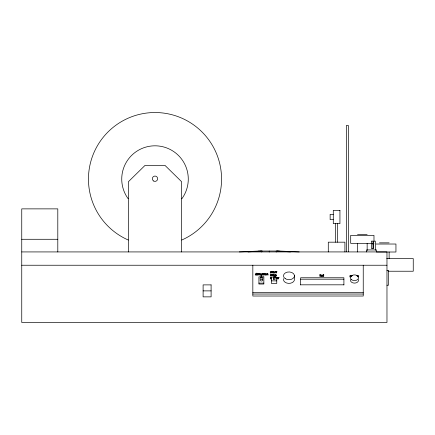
<?xml version="1.0" encoding="UTF-8"?>
<svg xmlns="http://www.w3.org/2000/svg" width="435" height="435" viewBox="0 0 435 435"><rect width="100%" height="100%" fill="white"/><g stroke="black" fill="none" stroke-linecap="round" stroke-linejoin="round"><path stroke-width="0.65" d="M358.01 277.003L358.777 275.621L357.929 276.616L357.407 275.621L356.945 275.855M248.08 251.925L261.489 251.044L261.489 252.028M252.811 251.631L254.839 251.506M259.57 251.212L262.272 251.044M239.304 251.925L258.868 251.044M333.281 214.341L330.143 214.341L330.143 219.637L333.281 219.637M357.526 234.481L367.151 234.481M21.75 239.283L57.801 239.283M379.478 242.85L389.124 242.85M371.985 243.361L350.697 243.361L350.697 235.373L373.98 235.373L373.98 241.365M372.577 243.361L373.98 243.361M372.654 244.024L373.051 244.024M376.063 244.024L395.948 244.024L395.948 252.012L376.666 252.012M258.825 251.044L279.683 251.044L299.204 251.925M21.75 251.925L386.971 251.925L386.971 322.471L21.75 322.471L21.75 208.871L57.801 208.871L57.801 251.925M386.715 258.58L413.25 258.58L413.25 271.228L388.243 271.228M21.75 265.236L386.971 265.236M386.971 270.331L388.504 270.331L388.504 285.224L386.971 285.224M275.91 271.652L276.127 271.266L277.035 271.652L276.448 271.842C277.269 273.213 276.214 273.544 276.127 271.842L275.17 272.044L275.17 272.995L274.849 272.995L274.849 271.652L275.605 271.663A0.625 0.44 0 0 1 275.855 271.657L275.855 271.897M273.419 277.095L271.413 277.095L271.413 283.441L276.758 283.441L276.758 277.095L274.751 277.095M275.137 277.209L275.458 277.209M273.354 278.036L275.018 278.036M271.701 278.938L271.386 278.938L271.065 277.775L270.624 277.938L270.624 278.938L270.304 278.938L270.304 277.595L271.641 277.791M300.65 279.199L343.906 279.199M271.413 280.874L276.758 280.874M258.917 283.12L263.849 283.12M300.65 284.822L343.906 284.822M203.112 290.879L211.1 290.879M252.833 292.619L363.241 292.619M252.833 294.027L363.241 294.027M290.433 251.925L276.236 251.044L276.236 252.028M277.019 251.044L279.7 251.218M283.723 251.484L286.409 251.664M276.502 278.868L277.182 278.965A0.75 0.533 0 0 0 277.617 278.791L277.617 277.742A0.75 0.527 0 0 0 277.182 277.568L276.818 277.568A0.756 0.533 0 0 0 276.383 277.742M352.171 275.85L351.48 275.91L351.377 276.519M351.241 276.812L351.246 275.774A0.756 0.533 0 0 1 351.681 275.6L352.046 275.6A0.75 0.527 0 0 1 352.209 275.632M357.064 275.621L357.521 276.475M389.124 252.012L389.124 258.58M376.563 251.925L376.563 249.929L366.58 249.929L366.58 251.925M375.318 250.31L375.318 241.137L373.654 241.137L373.654 248.461L371.321 248.461L371.321 241.137L372.985 241.137L372.985 248.461M367.151 243.361L367.151 250.642M363.241 265.236L363.241 296.023L252.833 296.023L252.833 265.236M357.526 243.361L357.526 251.963M348.364 251.789L348.364 125.481L346.369 125.481L346.369 251.789M344.917 251.925L344.917 242.175L328.284 242.175L328.284 251.925M343.906 284.974L343.906 277.764L300.65 277.764L300.65 284.974M337.598 223.644L337.598 242.175M335.613 223.644L335.613 242.175M294.451 275.665L294.451 279.341A5.492 3.882 0 0 1 288.47 283.364A5.492 3.882 0 0 1 283.609 278.645M269.254 251.044L269.254 252.028M261.761 278.079L261.761 275.458L261.087 275.458L261.087 278.079M181.629 251.925L181.629 181.721L164.995 165.409L145.029 165.409L128.39 181.721L128.39 251.925M128.303 240.038A66.55 66.55 0 0 1 102.486 138.21A66.55 66.55 0 0 1 207.533 138.21A66.55 66.55 0 0 1 181.716 240.038M128.162 198.735A33.277 33.277 0 0 1 132.757 154.343A33.277 33.277 0 0 1 177.382 154.452A33.277 33.277 0 0 1 181.765 198.866M262.446 279.324A1.403 0.995 0 0 1 262.528 280.667A1.403 0.995 0 0 1 260.647 280.841A1.403 0.995 0 0 1 260.239 279.531M358.396 279.504A4.045 2.86 0 0 1 354.492 283.103A4.045 2.86 0 0 1 350.583 279.504M261.381 274.273C261.462 275.263 263.479 274.762 261.565 275.045A0.734 0.522 0 0 1 261.185 274.817L261.288 273.865L262.49 273.789L261.381 274.273M320.883 275.545C320.965 276.529 322.982 276.035 321.068 276.317A0.734 0.522 0 0 1 320.687 276.089L320.791 275.137L321.992 275.061L320.883 275.545M276.508 275.257L276.279 275.795L275.235 275.899L275.235 276.464L274.915 276.464L274.915 274.626L276.105 274.632L276.508 275.257M266.302 274.387L266.068 274.909A0.75 0.533 0 0 1 265.638 275.083L264.73 274.8L264.839 273.865A0.756 0.533 0 0 1 265.274 273.691L265.638 273.691A0.75 0.527 0 0 1 266.068 273.865L266.302 274.387M274.588 275.295L274.354 275.817A0.75 0.533 0 0 1 273.919 275.991L273.017 275.708L273.126 274.773A0.756 0.533 0 0 1 273.555 274.599L273.919 274.599A0.75 0.527 0 0 1 274.354 274.773L274.588 275.295M255.253 274.235L255.427 274.915A0.609 0.43 0 0 0 255.791 275.083L256.824 275.061L256.824 273.191L256.509 273.191L256.509 273.773A0.865 0.609 0 0 0 255.878 273.691A0.745 0.527 0 0 0 255.475 273.865L255.253 274.235M259.222 274.24C258.836 275.752 262.033 274.615 260.163 274.893C258.303 274.512 262.435 274.045 259.902 273.691A0.783 0.555 0 0 0 259.45 273.871L259.222 274.24M322.166 275.502L322.346 276.187A0.609 0.43 0 0 0 322.705 276.356L323.743 276.328L323.743 274.458L323.422 274.458L323.422 275.04A0.865 0.609 0 0 0 322.792 274.963A0.745 0.527 0 0 0 322.395 275.137L322.166 275.502M270.211 271.946L271.233 272.642L270.189 272.914L270.994 273.022A0.723 0.511 0 0 0 271.369 272.903C271.418 271.967 269.89 271.989 271.494 271.717L270.211 271.946M270.211 274.915L271.233 275.611L270.189 275.888L270.994 275.991A0.723 0.511 0 0 0 271.369 275.877C271.418 274.936 269.89 274.963 271.494 274.686L270.211 274.915M264.969 274.159C265.301 276.307 266.698 272.99 264.969 274.159M273.251 275.067C273.588 277.215 274.985 273.898 273.251 275.067M276.513 278.041C276.845 280.189 278.242 276.872 276.513 278.041M276.176 275.284L275.964 275.719L275.235 275.714L275.475 274.844L276.176 275.284M255.601 274.175C255.209 275.23 257.172 275.018 256.509 273.958L255.601 274.175M322.514 275.447C322.128 276.497 324.091 276.29 323.422 275.23L322.514 275.447M272.914 272.479L272.892 272.604A0.647 0.457 0 0 0 272.99 272.854L273.06 272.914A0.571 0.408 0 0 0 273.468 273.033L274.403 272.995L274.289 271.783L273.044 271.679L274.083 272.114L272.914 272.479M273.24 272.5L273.724 272.81L274.083 272.294L273.24 272.5M259.581 274.088C260.815 274.953 260.554 273.294 259.581 274.088M258.52 274.039L258.406 275.061L258.085 275.061L258.085 273.718L258.836 273.729A0.625 0.44 0 0 1 259.091 273.724L258.52 274.039M278.612 277.916L278.492 278.938L278.172 278.938L278.172 277.595L278.927 277.606A0.625 0.44 0 0 1 279.183 277.601L278.612 277.916M350.333 275.942L350.213 276.964L349.892 276.964L349.892 275.621L350.648 275.632A0.625 0.44 0 0 1 350.898 275.632L350.333 275.942M267.09 273.784L266.628 273.718L266.628 275.061L266.949 275.061L267.193 273.941A0.544 0.386 0 0 1 267.547 273.898L267.802 275.061L268.123 275.061L268.031 273.881L267.09 273.784M263.686 274.844L263.164 274.8L263.115 273.903L263.708 273.718L262.8 273.332L262.832 274.844L263.708 274.844M272.767 272.778L272.245 272.74L272.201 271.842L272.788 271.652L271.88 271.266L271.918 272.783L272.788 272.778M272.767 275.752L272.245 275.708L272.201 274.811L272.788 274.626L271.88 274.24L271.918 275.752L272.788 275.752M339.936 210.333L333.281 210.333L333.281 223.644L339.936 223.644L339.936 210.333M257.64 273.256L257.275 273.49L257.64 273.256M264.29 273.256L263.925 273.49L264.29 273.256M257.618 273.718L257.297 273.718L257.297 275.061L257.618 275.061L257.618 273.718M264.268 273.718L263.947 273.718L263.947 275.061L264.268 275.061L264.268 273.718M320.203 274.458L319.888 274.458L319.888 276.328L320.203 276.328L320.203 274.458M263.849 276.861L258.917 276.861L258.917 284.039L263.849 284.039L263.849 276.861M275.018 276.861L273.354 276.861L273.354 279.683L275.018 279.683L275.018 276.861M261.816 277.438L261.087 277.438A1.403 0.995 0 0 0 260.304 278.965A1.403 0.995 0 0 0 262.604 278.965A1.403 0.995 0 0 0 261.816 277.438M211.1 284.887L203.112 284.887L203.112 296.866L211.1 296.866L211.1 284.887M153.68 181.025A2.664 2.664 0 0 0 157.671 178.72A2.664 2.664 0 0 0 153.68 176.414A2.664 2.664 0 0 0 153.68 181.025M351.627 279.765A4.045 2.86 0 0 0 358.396 278.482A4.045 2.86 0 0 0 353.443 274.98A4.045 2.86 0 0 0 351.627 279.765M285.246 278.677A5.492 3.882 0 0 0 294.326 276.676A5.492 3.882 0 0 0 287.334 272.12A5.492 3.882 0 0 0 285.246 278.677"/></g></svg>
